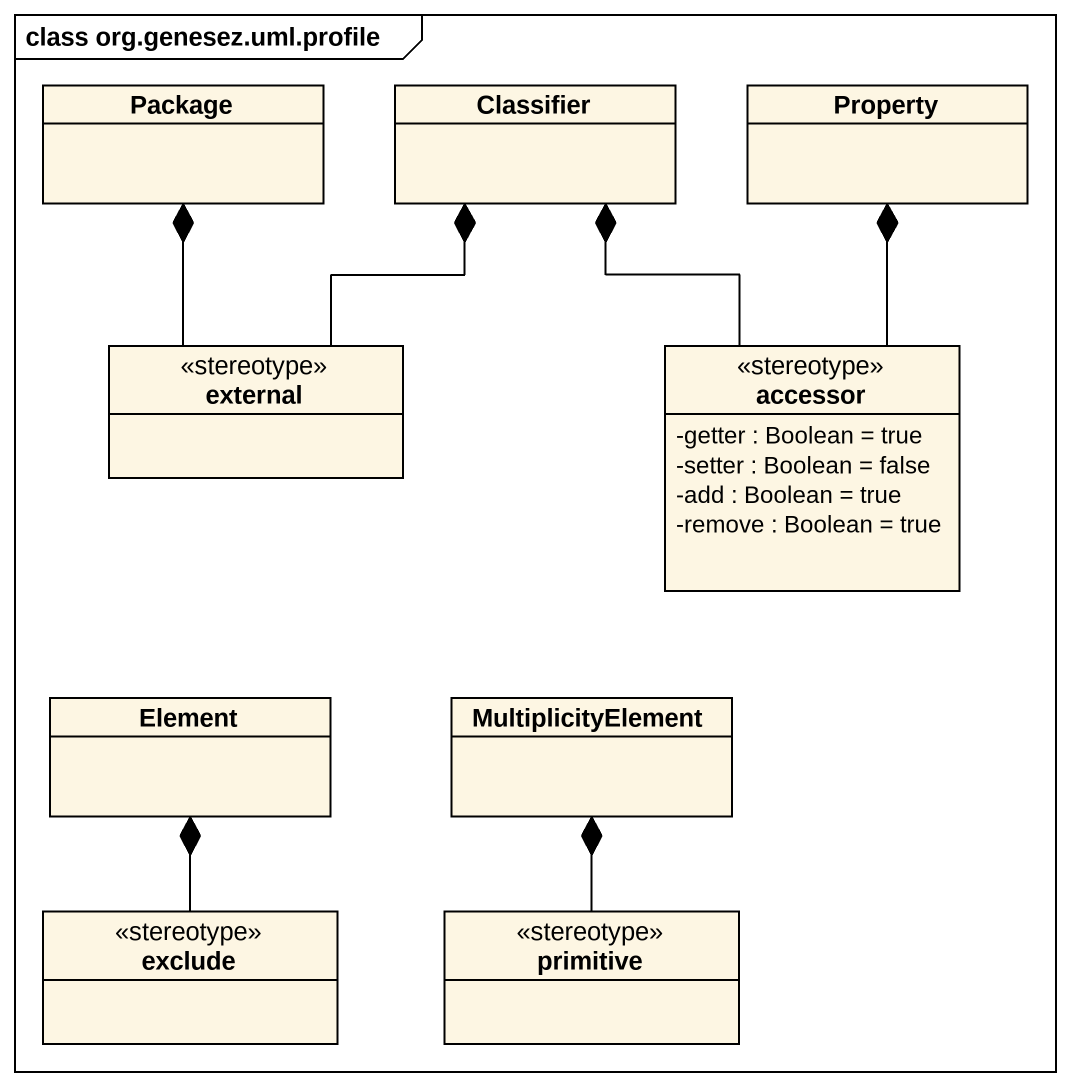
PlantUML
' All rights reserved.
@startuml
mainframe class org.genesez.uml.profile
hide circle
hide empty members
skinparam classAttributeIconSize 0
class "Package" as Package_
class Classifier
class Property
class external <<stereotype>>
class accessor <<stereotype>> {
  -getter : Boolean = true
  -setter : Boolean = false
  -add : Boolean = true
  -remove : Boolean = true
}
class Element
class MultiplicityElement
class exclude <<stereotype>>
class primitive <<stereotype>>
external -up-* Package_
external -up-* Classifier
accessor -up-* Classifier
accessor -up-* Property
exclude -up-* Element
primitive -up-* MultiplicityElement
@enduml
